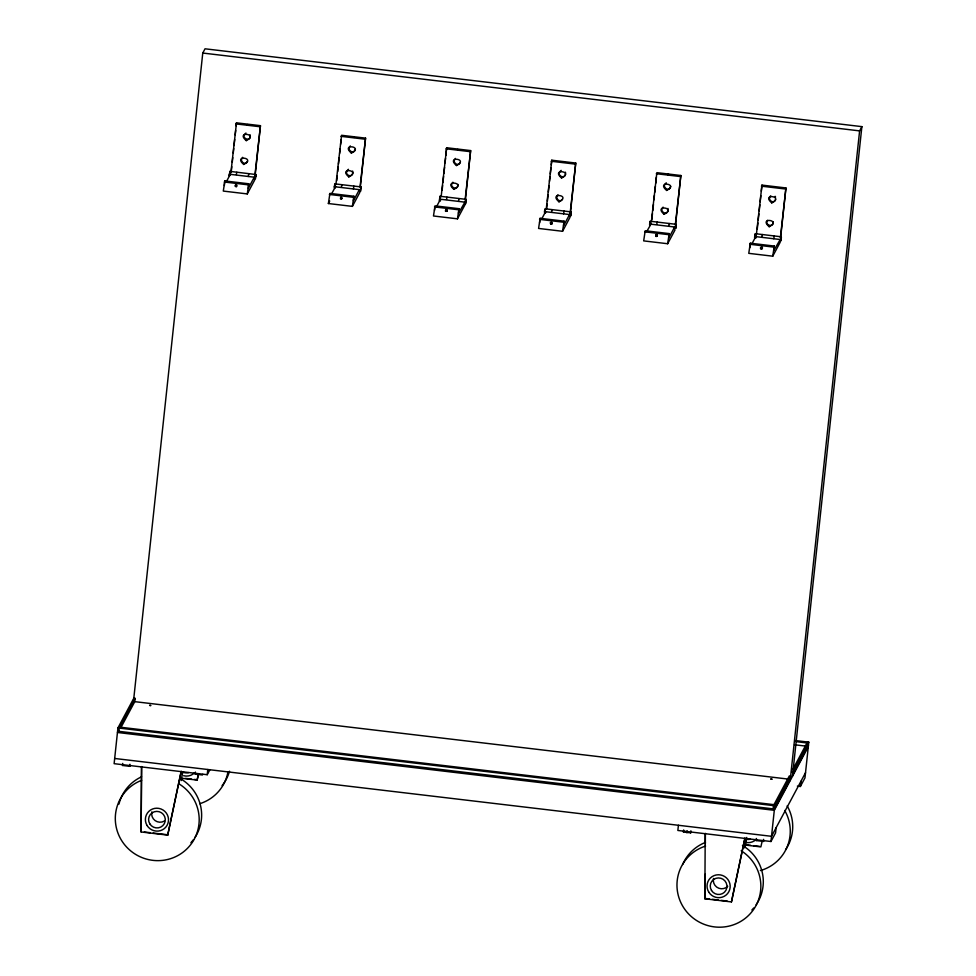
<?xml version="1.0" encoding="UTF-8"?>
<svg xmlns="http://www.w3.org/2000/svg" width="976" height="976" viewBox="0 0 976 976"><rect width="100%" height="100%" fill="white"/><g stroke="black" fill="none" stroke-linecap="round" stroke-linejoin="round"><path stroke-width="1.46" d="M181.268 771.26L167.713 835.114L141.117 831.967L141.483 766.904M141.666 766.563L141.117 831.967M744.993 838.055L731.451 901.922L704.843 898.774L705.221 833.699M704.843 898.774L705.16 874.228M705.331 843.959L705.392 833.37M229.897 172.105L229.848 171.361L255.846 174.509L255.297 179.108L255.907 174.46M230.946 172.227L236.485 122.83L260.458 125.672L255.126 175.595M254.931 175.07L260.458 125.672M545.181 209.462C544.401 208.132 544.291 217.367 545.108 210.523M545.486 213.158L545.584 211.707L541.607 219.136M570.216 212.426L575.742 163.041L551.769 160.198L546.231 209.206M651.321 222.04L656.86 172.654L680.845 175.497L675.502 225.419M675.307 224.883L680.845 175.497M230.214 175.412L230.299 174.35L226.322 181.768M335.305 187.868L335.39 186.806L331.425 194.224M440.066 197.506L440.03 196.274L466.101 199.36L465.491 204.021L466.04 199.421M780.373 237.827L785.936 187.941L761.951 185.098L756.424 234.106M229.885 171.459L229.226 176.022L229.872 172.593M334.341 186.684C334.317 192.187 335.598 178.706 334.341 186.684L360.412 189.771L360.388 191.564L360.73 190.466L361.01 186.904L334.878 183.878M439.969 196.335L439.42 200.934L439.651 200.3M570.606 214.671C570.582 220.186 571.851 206.705 570.606 214.671L544.535 211.585M649.638 224.041C649.601 229.543 650.882 216.062 649.638 224.041L675.697 227.127C675.673 232.617 676.929 219.319 675.697 227.127M650.626 224.736L646.71 231.58M756.339 235.558L755.29 235.436C755.729 230.263 753.899 239.657 754.936 237.668M780.8 239.584C780.727 245.122 782.069 231.617 780.8 239.584L754.729 236.497M120.975 727.462L134.773 701.646L135.127 698.401L133.81 698.243L117.937 727.925L114.119 763.671L207.241 774.7L209.864 769.796M118.913 731.329L119.255 728.084L135.127 698.401M130.113 765.648L129.747 766.331L122.525 765.465L122.744 763.403M133.578 700.414L202.764 53.046L205.033 48.8L861.881 126.636L792.439 776.396M129.747 766.331L129.967 764.269M254.59 177.888L254.248 178.986L254.272 177.193L248.331 188.319L248.807 183.781L224.834 180.938L223.297 191.076L247.27 193.919L254.638 180.133M224.346 185.477L224.834 180.938M231.141 172.752L231.788 166.701M232.276 162.162L232.764 157.624M233.252 153.086L233.728 148.547M234.057 145.522L234.704 139.47M235.192 134.932L235.667 130.394M236.155 125.855L236.485 122.83M236.351 174.533L236.814 172.264M247.27 193.919L248.807 183.781M202.788 774.322L202.422 774.993L195.2 774.139L195.42 772.077M207.241 774.7L207.79 769.503M359.741 192.589L352.373 206.375L328.387 203.533L329.925 193.394L353.91 196.237L353.422 200.775L359.375 189.649L359.351 191.442L359.583 190.82M360.388 186.538L365.561 138.128L341.576 135.286L335.976 183.939M336.72 180.67L337.208 176.131M337.696 171.593L338.184 167.055M338.501 164.029L339.148 157.978M339.636 153.439L340.124 148.901M340.6 144.363L341.088 139.824M341.441 186.977L341.905 184.708M352.373 206.375L353.91 196.237M365.561 138.128L360.022 187.136M464.881 202.239L458.513 213.232L459.001 208.693L435.015 205.851L433.478 215.989L457.463 218.831L464.832 205.045L465.32 200.507L466.077 201.166M434.527 210.389L434.857 207.363M465.479 198.994L470.652 150.585L446.666 147.742L441.14 196.749M442.14 190.1L442.628 185.562M442.945 182.536L443.592 176.485M443.921 173.46L444.568 167.408M445.056 162.87L445.544 158.332M445.861 155.306L446.666 147.742M446.532 199.433L447.008 197.164M457.463 218.831L459.001 208.693M470.652 150.585L465.125 199.592M570.057 214.098L569.606 216.294L569.557 214.549L563.616 225.688L564.091 221.149L540.118 218.307L538.581 228.445L562.554 231.288L569.923 217.502L570.252 214.476M539.63 222.845L540.118 218.307M546.597 208.608L547.072 204.069M547.402 201.044L548.048 194.993M548.366 191.967L549.012 185.916M549.5 181.377L549.988 176.839M550.305 173.813L550.952 167.762M551.281 164.737L551.769 160.198M551.635 211.89L552.099 209.62M562.554 231.288L564.091 221.149M570.411 212.963L575.742 163.041M674.965 227.701L674.636 228.799L674.66 227.005L668.706 238.132L669.194 233.593L645.209 230.751L643.672 240.889L667.657 243.732L675.026 229.958M651.846 219.551L652.493 213.5M652.822 210.474L653.469 204.423M653.944 199.885L654.432 195.346M654.762 192.321L655.408 186.27M655.726 183.244L656.372 177.193M656.726 224.346L657.202 222.077M667.657 243.732L669.194 233.593M678.405 825.269L677.856 830.466L770.967 841.507L775.554 832.918L776.115 827.721M691.045 832.186L690.679 832.857L683.456 832.003L683.676 829.942M686.884 832.76L687.104 830.698M780.166 239.608L773.797 250.588L774.285 246.05L750.3 243.207L748.763 253.345L772.748 256.188L780.117 242.402L780.446 239.376M749.824 247.745L750.3 243.207M690.679 832.857L690.898 830.796M757.266 228.982L757.913 222.931M758.242 219.893L758.889 213.842M759.206 210.816L759.853 204.765M760.182 201.739L760.829 195.688M761.304 191.15L761.951 185.098M761.817 236.802L762.293 234.533M772.748 256.188L774.285 246.05M780.605 237.863L785.936 187.941M763.781 840.739L763.415 841.422L756.193 840.556L756.412 838.494M763.415 841.422L763.635 839.348M773.126 808.86L773.468 805.615L789.34 775.932L790.658 776.079L774.785 805.773L770.967 841.507M790.17 780.629L859.612 130.882L861.881 126.636M797.38 786.131L800.381 786.485L800.942 781.288M795.367 740.564L808.787 742.163L804.968 777.896L800.381 786.485M248.282 176.485L248.807 173.679M353.373 188.929L353.898 186.135M458.476 201.385L459.001 198.592M563.567 213.842L564.091 211.048M668.658 226.298L669.182 223.492M773.761 238.754L774.285 235.948M360.412 189.771L361.01 186.904M236.668 186.587C238.4 183.11 232.569 185.611 236.143 186.831M342.076 198.555C340.844 193.98 339.148 201.703 342.137 198.287M447.228 210.743C447.386 207.729 443.055 212.207 447.032 211.292M551.952 223.943C553.795 221.198 548.378 221.918 550.891 224.114M657.373 235.924C656.128 231.349 654.432 239.071 657.421 235.643M762.329 248.636C763.452 245.44 758.401 247.672 761.341 249.112M167.713 835.114L181.085 771.589M181.036 780.641L182.902 771.784M180.877 778.177L197.128 780.092L198.372 774.188M197.128 780.092L198.555 773.858M731.451 901.922L744.822 838.396M744.59 847.778L746.762 837.445M744.773 847.449L746.64 838.579M744.603 844.972L760.865 846.9L762.28 840.653M355.423 148.999C354.593 155.318 345.748 149.95 350.335 145.949M352.873 172.825C352.324 178.486 343.979 174.826 347.224 170.422M565.616 173.899C565.067 179.56 556.71 175.912 559.956 171.508M670.707 186.355C669.524 193.346 660.41 186.087 666.327 182.854M668.157 210.182C667.328 216.501 658.495 211.145 663.082 207.144M247.575 161.235C245.598 166.542 238.547 160.686 242.695 157.331M460.318 162.321C458.33 167.616 451.29 161.772 455.438 158.405M775.603 199.677C773.614 204.984 766.575 199.128 770.723 195.773M767.6 220.247C764.098 225.383 774.029 228.055 773.248 221.747M246.269 140.629C259.25 133.749 235.057 130.93 246.269 140.629L246.55 140.105M243.719 164.456C256.712 157.575 232.508 154.757 243.719 164.456L244 163.931M235.826 185.672L235.924 184.891C237.131 187.404 235.704 184.049 235.985 185.891M351.36 153.086C364.353 146.205 340.16 143.387 351.36 153.086L351.641 152.561M328.387 203.533L329.729 201.032M348.81 176.912C361.803 170.031 337.611 167.213 348.81 176.912L349.103 176.388M122.525 765.465L122.878 764.794M456.463 165.542C469.444 158.661 445.251 155.843 456.463 165.542L456.744 165.005M436.516 206.68L440.481 199.25L440.42 200.958M453.913 189.368C466.894 182.488 442.701 179.669 453.913 189.368L454.194 188.844M446.532 210.352L446.422 211.133L446.117 209.803L445.873 211.072L446.361 210.133M446.178 210.804L446.837 210.084M195.2 774.139L195.566 773.468M561.554 177.998C574.535 171.105 550.342 168.299 561.554 177.998L561.834 177.461M559.004 201.825C571.997 194.932 547.804 192.126 559.004 201.825L559.285 201.288M666.645 190.454C679.638 183.561 655.445 180.743 666.645 190.454L666.925 189.917M664.107 214.281C677.088 207.388 652.895 204.582 664.107 214.281L664.388 213.744M656.348 235.216L656.824 235.863L656.104 234.887M655.896 235.753L656.86 234.777L656.201 235.716M656.055 235.972L656.86 234.777M771.748 202.898C784.728 196.017 760.536 193.199 771.748 202.898L772.028 202.374M751.801 244.037L755.766 236.619L755.705 238.315M769.198 226.725C782.179 219.844 757.986 217.026 769.198 226.725L769.478 226.2M761.646 247.501L761.914 248.319L761.292 248.16M761.707 248.49L761.817 247.489L760.987 248.209M683.456 832.003L683.81 831.332M792.988 769.1L807.481 742.004M756.193 840.556L756.546 839.885M808.787 742.163L792.927 771.845L791.609 771.687M790.304 779.336L774.444 809.019L117.596 731.183M792.573 775.09L808.445 745.408L807.128 745.249M808.311 746.701L774.297 810.312L117.462 732.476M805.529 772.699L771.528 836.31L114.68 758.474M452.888 182.231C447.911 186.977 458.549 191.467 457.964 184.379M557.979 194.688C554.307 197.542 559.651 203.496 562.469 199.385M762.317 248.648L760.865 248.88M245.952 133.041C239.059 137.836 252.15 143.191 250.088 134.786M347.798 169.775L348.493 169.312M560.529 170.861L561.237 170.397M551.696 224.114L550.671 223.98M202.764 53.046L859.612 130.882M235.911 123.891L259.897 126.734M341.002 136.347L364.987 139.19M446.105 148.803L470.09 151.646M551.196 161.26L575.181 164.102M656.299 173.716L680.272 176.546M761.39 186.16L785.375 189.002M545.059 208.791L571.131 211.877M650.162 221.235L676.222 224.334M755.253 233.691L781.325 236.79M254.846 176.131L255.883 176.253M570.13 213.488L571.167 213.61M334.634 186.148L335.671 186.27M649.918 223.504L650.955 223.638M229.25 174.228L255.322 177.315M439.444 199.128L465.515 202.227M224.26 182L248.246 184.842M329.351 194.456L353.336 197.298M434.454 206.912L458.439 209.755M539.545 219.368L563.53 222.211M644.636 231.812L668.621 234.655M749.739 244.268L773.724 247.111M796.367 741.687L806.969 742.943M794.513 744.761L806.627 746.201M133.468 701.5L788.791 779.153M119.767 727.144L773.98 804.663M117.937 727.925L774.785 805.773M185.489 778.36L191.394 779.055M194.358 779.409L197.311 779.763M746.262 844.813L750.69 845.338M753.655 845.692L759.56 846.387M144.253 831.979L150.158 832.687M153.122 833.028L167.896 834.785M705.026 898.432L709.454 898.957M712.419 899.311L718.324 900.006M721.276 900.36L727.193 901.055M445.91 209.974L446.63 210.95M235.728 185.074L236.436 186.05M775.139 196.298L775.566 197.054M667.926 208.425L668.145 209.291M565.372 172.154L565.604 173.008M352.641 171.068L352.861 171.922M756.437 839.177A11.614 11.419 28.1 0 1 745.359 842.312M784.716 810.458A42.102 41.395 28.1 0 1 760.365 870.58M787.168 805.883A42.102 41.395 28.1 0 1 785.582 849.718M750.422 839.153A8.381 8.247 28.1 0 1 746.091 839.226M194.724 772.675A11.614 11.419 28.1 0 1 183.61 775.737M227.969 771.845A42.102 41.395 28.1 0 1 199.714 803.724M229.519 771.211A42.102 41.395 28.1 0 1 222.113 785.595M188.697 772.614A8.381 8.247 28.1 0 1 182.341 771.845M179.865 778.36A42.102 41.395 28.1 0 1 195.078 837.31M193.516 839.543A42.102 41.395 28.1 0 1 190.918 842.691M118.962 804.078A42.102 41.395 28.1 0 1 141.544 776.811M178.608 783.63A42.102 41.395 28.1 0 1 187.868 847.912A42.102 41.395 28.1 0 1 122.634 842.081A42.102 41.395 28.1 0 1 141.63 780.312M164.346 821.072A8.381 8.247 28.1 0 1 151.89 811.861M742.443 845.448A42.102 41.395 28.1 0 1 756.156 904.752M753.679 907.997A42.102 41.395 28.1 0 1 751.874 909.998M682.663 864.504A42.102 41.395 28.1 0 1 705.453 842.41M741.174 850.743A42.102 41.395 28.1 0 1 748.47 915.537A42.102 41.395 28.1 0 1 683.212 906.972A42.102 41.395 28.1 0 1 705.575 846.07M727.742 886.257A8.381 8.247 28.1 0 1 713.541 878.473M247.148 124.66L249.234 124.904L247.221 124.599M352.238 137.116L354.325 137.36L352.312 137.055M457.329 149.572L459.415 149.816L457.329 149.572M562.432 162.028L564.518 162.272L562.432 162.028M667.523 174.472L669.609 174.728L667.523 174.472M772.626 186.928L774.7 187.172L772.626 186.928M770.869 779.019L772.175 779.19L770.918 778.994M149.609 705.392L150.902 705.55L149.682 705.367M340.88 197.616L341.332 198.677L340.88 197.616M551.074 222.516L551.513 223.589L551.074 222.516M147.059 825.476A11.614 11.419 28.1 0 0 167.091 825.318A11.614 11.419 28.1 0 0 156.697 808.201A11.614 11.419 28.1 0 0 147.059 825.476M149.804 823.854A8.381 8.247 28.1 0 0 164.273 823.744A8.381 8.247 28.1 0 0 156.77 811.385A8.381 8.247 28.1 0 0 149.804 823.854M708.759 892.101A11.614 11.419 28.1 0 0 728.791 891.796A11.614 11.419 28.1 0 0 718.263 874.752A11.614 11.419 28.1 0 0 708.759 892.101M711.492 890.466A8.381 8.247 28.1 0 0 725.961 890.246A8.381 8.247 28.1 0 0 718.36 877.936A8.381 8.247 28.1 0 0 711.492 890.466"/></g></svg>
